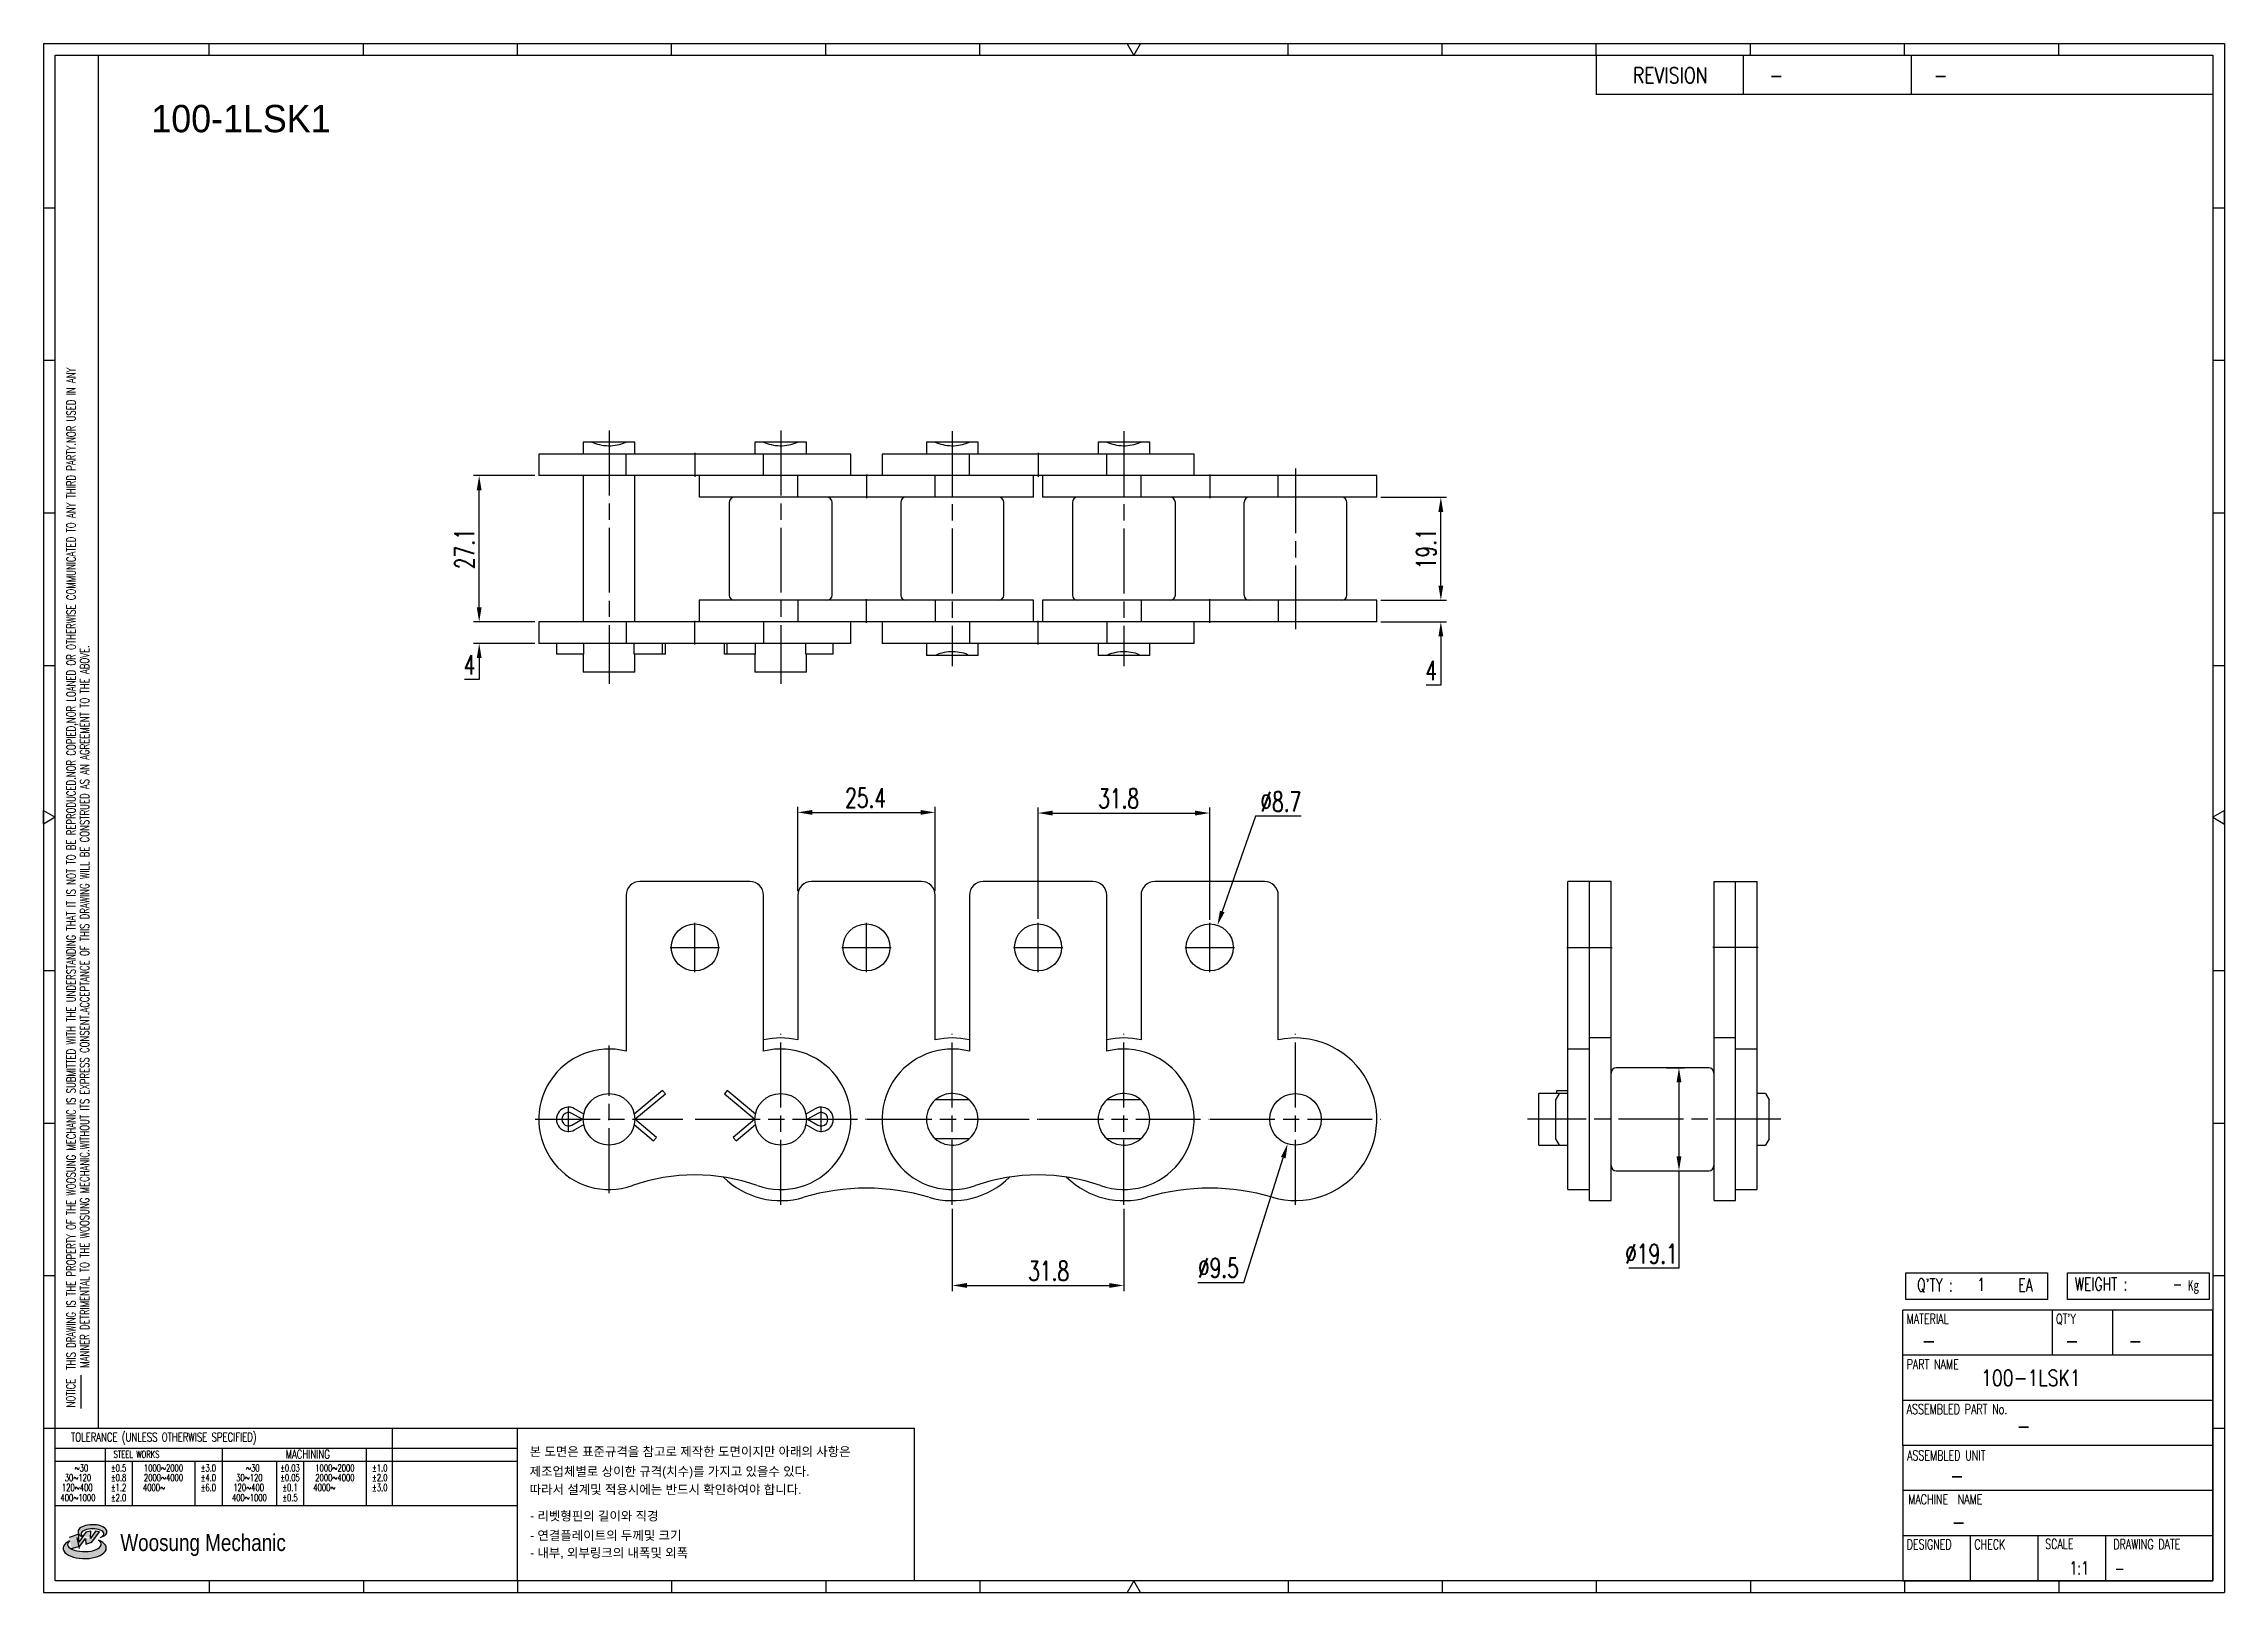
# Model space of a CAD drawing. Header units: millimetres. Extents: x 1614 to 2017, y 59 to 345.
import ezdxf
from ezdxf.enums import TextEntityAlignment as Align

# ---------------------------------------------------------------- set-up
doc = ezdxf.new("R2010")
doc.units = ezdxf.units.MM
doc.linetypes.add('AM_ISO08W050', pattern=[18, 12, -1.5, 3, -1.5])
doc.layers.get('Defpoints').update_dxf_attribs({"color": 80})
doc.layers.add('CL1', color=140, linetype='AM_ISO08W050', lineweight=25)
for name, color, linetype in [('S-DIM', 7, 'Continuous'), ('TITLE', 7, 'Continuous'), ('도면레이아웃', 7, 'Continuous')]:
    doc.layers.add(name, color=color, linetype=linetype)
doc.styles.add('HAN', font='ROMANS.shx', dxfattribs={"width": 0.7, "bigfont": 'whgtxt.shx'})
doc.styles.add('HKD_ST2', font='romans.shx', dxfattribs={"width": 0.7, "height": 4, "bigfont": '@extfont2.shx'})
doc.styles.add('HSG', font='SIMPLEX.shx', dxfattribs={"width": 0.7, "bigfont": 'HSG.shx'})
doc.styles.add('MtXpl_', font='Gulim.ttf')
doc.styles.add('SLDTEXTSTYLE4', font='arial.ttf', dxfattribs={"width": 0.8})
doc.dimstyles.new('AP1.5', dxfattribs={"dimscale": 1.5, "dimtxt": 2.4, "dimasz": 1.8, "dimexe": 0.7, "dimexo": 0.5, "dimgap": 0.6, "dimtad": 1, "dimtoh": 1, "dimdec": 1, "dimrnd": 0.01, "dimzin": 9, "dimdsep": 46, "dimtxsty": 'HSG', "dimcen": 0, "dimclrd": 251, "dimclre": 251, "dimclrt": 60, "dimazin": 2, "dimtp": 1, "dimtm": 1, "dimtfac": 0.5, "dimtdec": 1, "dimtofl": 0, "dimtmove": 0, "dimatfit": 3, "dimfxl": 0, "dimtvp": 1, "dimtolj": 2, "dimlwd": -1, "dimlwe": -1, "dimarcsym": 0})

# ---------------------------------------------------------------- blocks, each defined once
blk = doc.blocks.new('MAST')
at = {"layer": '도면레이아웃'}
h = blk.add_hatch(color=10, dxfattribs=at)
h.paths.add_polyline_path([(1.544, 35.177), (1.554, 34.966), (1.779, 35.034), (2.054, 35.422), (1.908, 35.446), (1.728, 35.167), (1.741, 35.439), (1.547, 35.405), (1.292, 35.041), (1.295, 35.33), (0.943, 35.208), (1.03, 34.8), (1.336, 34.885)])
edge = h.paths.add_edge_path()
edge.add_ellipse((1.795, 35.421), major_axis=(-0.53, 0), ratio=0.487785, start_angle=122.36065, end_angle=403.39574)
edge.add_line((1.411, 35.244), (1.419, 35.261))
edge.add_ellipse((1.798, 35.344), major_axis=(-0.423, 0), ratio=0.444396, start_angle=131.58977, end_angle=386.19408, ccw=False)
edge = h.paths.add_edge_path()
edge.add_ellipse((1.512, 34.815), major_axis=(-0.793, 0), ratio=0.480113, start_angle=314.67633, end_angle=590.85213)
edge.add_ellipse((1.501, 34.958), major_axis=(-0.62, 0), ratio=0.43311, start_angle=331.7024, end_angle=574.42495, ccw=False)
at = {"color": 140}
for p, q in [((0, 90.118), (80.15, 90.118)), ((0, 90.118), (0, 33.191)), ((80.15, 90.118), (80.15, 33.191)), ((57.068, 89.693), (57.068, 88.246)), ((62.47, 89.693), (62.47, 88.246)), ((68.635, 89.693), (68.635, 88.246)), ((79.725, 88.246), (57.068, 88.246)), ((68.449, 43.961), (68.449, 44.936)), ((68.449, 44.936), (73.654, 44.936)), ((73.654, 44.936), (73.654, 43.961)), ((74.39, 43.961), (74.39, 44.936)), ((74.39, 44.936), (79.595, 44.936)), ((79.595, 44.936), (79.595, 43.961)), ((68.336, 38.59), (68.336, 43.563)), ((79.725, 43.563), (68.336, 43.563)), ((73.654, 43.961), (68.449, 43.961)), ((73.827, 43.563), (73.827, 41.905)), ((79.595, 43.961), (74.39, 43.961)), ((76.037, 43.563), (76.037, 41.905)), ((79.725, 38.59), (79.725, 43.563)), ((79.725, 41.905), (68.336, 41.905)), ((79.725, 40.248), (68.336, 40.248)), ((68.336, 38.59), (68.336, 33.616)), ((79.725, 38.59), (68.336, 38.59)), ((79.725, 33.616), (79.725, 38.59)), ((79.725, 36.932), (68.336, 36.932)), ((79.725, 35.274), (68.336, 35.274)), ((70.822, 33.616), (70.822, 35.274)), ((73.309, 33.616), (73.309, 35.274)), ((75.796, 33.616), (75.796, 35.274)), ((0, 33.191), (80.15, 33.191)), ((68.336, 33.616), (79.725, 33.616))]:
    blk.add_line(p, q, dxfattribs=at)
for p, q in [((6.089, 89.693), (6.089, 90.118)), ((11.753, 89.693), (11.753, 90.118)), ((17.418, 89.693), (17.418, 90.118)), ((23.082, 89.693), (23.082, 90.118)), ((28.746, 89.693), (28.746, 90.118)), ((34.411, 89.693), (34.411, 90.118)), ((45.739, 89.693), (45.739, 90.118)), ((51.404, 89.693), (51.404, 90.118)), ((57.068, 89.693), (57.068, 90.118)), ((62.732, 89.693), (62.732, 90.118)), ((68.397, 89.693), (68.397, 90.118)), ((74.061, 89.693), (74.061, 90.118)), ((0, 84.085), (0.425, 84.085)), ((79.725, 84.085), (80.15, 84.085)), ((0, 78.478), (0.425, 78.478)), ((79.725, 78.478), (80.15, 78.478)), ((0, 72.87), (0.425, 72.87)), ((79.725, 72.87), (80.15, 72.87)), ((0, 67.262), (0.425, 67.262)), ((79.725, 67.262), (80.15, 67.262)), ((0, 56.047), (0.425, 56.047)), ((79.725, 56.047), (80.15, 56.047)), ((0, 50.439), (0.425, 50.439)), ((79.725, 50.439), (80.15, 50.439)), ((0, 44.832), (0.425, 44.832)), ((79.725, 44.832), (80.15, 44.832)), ((1.377, 39.947), (1.377, 41.174)), ((0, 39.224), (0.425, 39.224)), ((79.725, 39.224), (80.15, 39.224)), ((6.089, 33.616), (6.089, 33.191)), ((11.753, 33.616), (11.753, 33.191)), ((17.418, 33.616), (17.418, 33.191)), ((23.082, 33.616), (23.082, 33.191)), ((28.746, 33.616), (28.746, 33.191)), ((34.411, 33.616), (34.411, 33.191)), ((45.739, 33.616), (45.739, 33.191)), ((51.404, 33.616), (51.404, 33.191)), ((57.068, 33.616), (57.068, 33.191)), ((62.732, 33.616), (62.732, 33.191)), ((68.397, 33.616), (68.397, 33.191)), ((74.061, 33.616), (74.061, 33.191))]:
    blk.add_line(p, q)
at = {"color": 2}
for p, q in [((2.017, 39.224), (2.017, 89.693)), ((0.425, 39.224), (17.418, 39.224)), ((0.425, 38.487), (17.418, 38.487)), ((2.257, 38.487), (2.257, 36.382)), ((6.557, 38.5), (6.557, 36.382)), ((11.857, 38.487), (11.857, 36.382)), ((12.816, 39.224), (12.816, 36.382)), ((17.418, 33.616), (17.418, 39.224)), ((0.425, 38.012), (17.418, 38.012)), ((3.257, 38.012), (3.257, 36.382)), ((5.557, 38.012), (5.557, 36.382)), ((8.557, 38.012), (8.557, 36.382)), ((9.557, 38.026), (9.557, 36.382)), ((0.425, 36.382), (17.418, 36.382))]:
    blk.add_line(p, q, dxfattribs=at)
for points in [[(40.075, 89.693), (39.83, 90.118), (40.32, 90.118)], [(0.425, 61.679), (0, 61.433), (0, 61.924)], [(79.725, 61.679), (80.15, 61.433), (80.15, 61.924)], [(40.075, 33.616), (39.83, 33.191), (40.32, 33.191)]]:
    blk.add_lwpolyline(points, close=True)
at = {"color": 140}
blk.add_lwpolyline([(0.425, 89.693), (79.725, 89.693), (79.725, 33.616), (0.425, 33.616)], close=True, dxfattribs=at)
at = {"layer": '도면레이아웃'}
for p, q in [((1.295, 35.33), (0.943, 35.208)), ((1.547, 35.405), (1.292, 35.041)), ((1.292, 35.041), (1.295, 35.33)), ((1.741, 35.439), (1.547, 35.405)), ((1.908, 35.446), (1.728, 35.167)), ((1.728, 35.167), (1.741, 35.439)), ((1.779, 35.034), (2.054, 35.422)), ((2.054, 35.422), (1.908, 35.446)), ((1.03, 34.8), (1.336, 34.885)), ((1.224, 35.208), (1.311, 34.8)), ((1.224, 35.208), (1.224, 35.208)), ((1.336, 34.885), (1.544, 35.177)), ((1.419, 35.261), (1.411, 35.244)), ((1.544, 35.177), (1.554, 34.966)), ((1.554, 34.966), (1.779, 35.034))]:
    blk.add_line(p, q, dxfattribs=at)
for centre, major_axis, ratio, start_param, end_param in [((1.795, 35.421), (-0.53, 0), 0.487785, 2.135596, 7.040584), ((1.798, 35.344), (-0.423, 0), 0.444396, 2.296675, 6.740358), ((1.512, 34.815), (-0.793, 0), 0.480113, 5.492138, 10.312315), ((1.501, 34.958), (-0.62, 0), 0.43311, 5.789299, 10.025607)]:
    blk.add_ellipse(centre, major_axis=major_axis, ratio=ratio, start_param=start_param, end_param=end_param, dxfattribs=at)
for s, height, style, width, p in [('REVISION', 0.5806, 'HAN', 0.8, (58.415, 88.664)), ('-', 0.581, 'HAN', 0.8, (63.426, 88.664)), ('-', 0.581, 'HAN', 0.8, (69.468, 88.664)), ("Q'TY : ", 0.4746, 'HKD_ST2', 0.7, (68.857, 44.253)), ('1', 0.475, 'HKD_ST2', 0.7, (71.071, 44.275)), ('EA', 0.4746, 'HKD_ST2', 0.7, (72.578, 44.253)), ('WEIGHT : ', 0.4746, 'HKD_ST2', 0.7, (74.65, 44.286)), ('-', 0.581, 'HAN', 0.8, (69.029, 42.157)), ('-', 0.581, 'HAN', 0.8, (74.289, 42.157)), ('-', 0.581, 'HAN', 0.8, (76.623, 42.157)), ('-', 0.581, 'HAN', 0.8, (72.515, 39.013)), ('-', 0.581, 'HAN', 0.8, (70.067, 37.189)), ('-', 0.581, 'HAN', 0.8, (70.126, 35.48)), ('1:1', 0.4746, 'HKD_ST2', 0.7, (74.458, 33.848)), ('-', 0.475, 'HKD_ST2', 0.7, (76.112, 33.837))]:
    blk.add_text(s, height=height, dxfattribs=dict(style=style, width=width)).set_placement(p)
at = {"color": 6, "style": 'HKD_ST2', "width": 0.7}
for s, p in [(' THIS DRAWING IS THE PROPERTY OF THE WOOSUNG MECHANIC IS SUBMITTED WITH THE UNDERSTANDING THAT IT IS NOT TO BE REPRODUCED.NOR COPIED,NOR LOANED OR OTHERWISE COMMUNICATED TO ANY THIRD PARTY.NOR USED IN ANY', (1.173, 41.217)), ('MANNER DETRIMENTAL TO THE WOOSUNG MECHANIC.WITHOUT ITS EXPRESS CONSENT.ACCEPTANCE OF THIS DRAWING WILL BE CONSTRUED AS AN AGREEMENT TO THE ABOVE.', (1.672, 41.447))]:
    blk.add_text(s, height=0.326266, rotation=90, dxfattribs=at).set_placement(p)
at = {"style": 'HKD_ST2', "width": 0.7}
blk.add_text('-', height=0.475, dxfattribs=at).set_placement((78.613, 44.286), align=Align.RIGHT)
at = {"color": 254, "style": 'HKD_ST2', "width": 0.7}
for s, height, p in [('MATERIAL', 0.3651, (68.474, 43.425)), ("QT'Y", 0.3651, (73.965, 43.425)), ('PART NAME', 0.3651, (68.474, 41.756)), ('ASSEMBLED PART No.', 0.36511, (68.474, 40.109)), ('ASSEMBLED UNIT', 0.36511, (68.49, 38.408)), ('MACHINE  NAME', 0.36511, (68.532, 36.794)), ('DESIGNED', 0.3651, (68.474, 35.136)), ('CHECK', 0.3651, (70.961, 35.136)), ('SCALE', 0.3651, (73.566, 35.153)), ('DRAWING DATE', 0.36511, (76.071, 35.141))]:
    blk.add_text(s, height=height, dxfattribs=at).set_placement(p, align=Align.TOP_LEFT)
at = {"style": 'HKD_ST2', "width": 0.7}
blk.add_text('NOTICE', height=0.3263, rotation=90, dxfattribs=at).set_placement((1.163, 39.988))
blk.add_text('TOLERANCE (UNLESS OTHERWISE SPECIFIED)', height=0.32627, dxfattribs=at).set_placement((4.417, 38.896), align=Align.MIDDLE_CENTER)
at = {"color": 4, "style": 'HKD_ST2', "width": 0.7}
for s, height, p in [('%%12630', 0.261, (1.389, 37.762)), ('1000%%1262000', 0.26101, (4.407, 37.762)), ('%%12630', 0.261, (7.689, 37.762)), ('1000%%1262000', 0.26101, (10.707, 37.762)), ('120%%126400', 0.26101, (1.237, 37.045)), ('30%%126120', 0.261, (1.263, 37.411)), ('4000%%126', 0.261, (4.061, 37.045)), ('2000%%1264000', 0.26101, (4.407, 37.411)), ('120%%126400', 0.26101, (7.537, 37.045)), ('30%%126120', 0.261, (7.563, 37.411)), ('4000%%126', 0.261, (10.321, 37.045)), ('2000%%1264000', 0.26101, (10.707, 37.411)), ('400%%1261000', 0.26101, (1.263, 36.67)), ('400%%1261000', 0.26101, (7.563, 36.67))]:
    blk.add_text(s, height=height, dxfattribs=at).set_placement(p, align=Align.MIDDLE_CENTER)
for s, height, p in [('%%P0.5', 0.261, (2.757, 37.762)), ('STEEL WORKS', 0.26101, (3.416, 38.268)), ('%%P3.0', 0.261, (6.057, 37.762)), ('%%P0.03', 0.261, (9.057, 37.762)), ('MACHINING', 0.3263, (9.707, 38.27)), ('%%P1.0', 0.261, (12.357, 37.762)), ('%%P0.8', 0.261, (2.757, 37.411)), ('%%P1.2', 0.261, (2.757, 37.045)), ('%%P4.0', 0.261, (6.057, 37.411)), ('%%P6.0', 0.261, (6.057, 37.045)), ('%%P0.05', 0.261, (9.057, 37.411)), ('%%P0.1', 0.261, (9.057, 37.045)), ('%%P2.0', 0.261, (12.357, 37.411)), ('%%P3.0', 0.261, (12.357, 37.045)), ('%%P2.0', 0.261, (2.757, 36.67)), ('%%P0.5', 0.261, (9.057, 36.67))]:
    blk.add_text(s, height=height, dxfattribs=at).set_placement(p, align=Align.MIDDLE)
at = {"color": 1, "style": 'SLDTEXTSTYLE4', "width": 0.8}
blk.add_text('Woosung Mechanic', height=0.61957, dxfattribs=at).set_placement((2.822, 34.711))
at = {"layer": 'TITLE', "width": 0.8}
blk.add_text('Kg', height=0.3789, dxfattribs=at).set_placement((78.807, 44.286))
blk = doc.blocks.new('*D2')
at = {"layer": 'Defpoints', "color": 0, "transparency": 16777216}
for p in [(1860.46, 242.34), (1872.3, 242.34), (1860.46, 238.34)]:
    blk.add_point(p, dxfattribs=at)
at = {"layer": 'S-DIM', "color": 251, "linetype": 'ByBlock', "transparency": 16777216}
for p, q in [((1872.3, 245.04), (1872.3, 247.74)), ((1861.21, 242.34), (1873.35, 242.34)), ((1861.21, 238.34), (1873.35, 238.34)), ((1872.3, 235.64), (1872.3, 226.64)), ((1872.3, 226.64), (1869.6, 226.64))]:
    blk.add_line(p, q, dxfattribs=at)
at = {"layer": 'S-DIM', "color": 251, "transparency": 16777216}
for points in [[(1871.85, 245.04), (1872.75, 245.04), (1872.3, 242.34)], [(1871.85, 235.64), (1872.75, 235.64), (1872.3, 238.34)]]:
    blk.add_solid(points, dxfattribs=at)
at = {"layer": 'S-DIM', "color": 60, "transparency": 16777216, "insert": (1870.5, 229.34), "char_height": 3.6, "attachment_point": 5, "style": 'HSG'}
blk.add_mtext('\\A2;4', dxfattribs=at)
blk = doc.blocks.new('*D3')
at = {"layer": 'Defpoints', "color": 0, "transparency": 16777216}
for p in [(1860.46, 261.39), (1872.3, 261.39), (1860.46, 242.34)]:
    blk.add_point(p, dxfattribs=at)
at = {"layer": 'S-DIM', "color": 251, "linetype": 'ByBlock', "transparency": 16777216}
for p, q in [((1861.21, 261.39), (1873.35, 261.39)), ((1872.3, 245.04), (1872.3, 258.69)), ((1861.21, 242.34), (1873.35, 242.34))]:
    blk.add_line(p, q, dxfattribs=at)
at = {"layer": 'S-DIM', "color": 251, "transparency": 16777216}
for points in [[(1871.85, 258.69), (1872.75, 258.69), (1872.3, 261.39)], [(1871.85, 245.04), (1872.75, 245.04), (1872.3, 242.34)]]:
    blk.add_solid(points, dxfattribs=at)
at = {"layer": 'S-DIM', "color": 60, "transparency": 16777216, "insert": (1869.6, 251.86), "char_height": 3.6, "attachment_point": 5, "rotation": 90, "style": 'HSG'}
blk.add_mtext('\\A2;19.1', dxfattribs=at)
blk = doc.blocks.new('*D4')
at = {"layer": 'Defpoints', "color": 0, "transparency": 16777216}
for p in [(1694.38, 238.34), (1705.41, 238.34), (1705.41, 234.34)]:
    blk.add_point(p, dxfattribs=at)
at = {"layer": 'S-DIM', "color": 251, "linetype": 'ByBlock', "transparency": 16777216}
for p, q in [((1694.38, 241.04), (1694.38, 243.74)), ((1704.66, 238.34), (1693.33, 238.34)), ((1704.66, 234.34), (1693.33, 234.34)), ((1694.38, 231.64), (1694.38, 227.69)), ((1694.38, 227.69), (1691.68, 227.69))]:
    blk.add_line(p, q, dxfattribs=at)
at = {"layer": 'S-DIM', "color": 251, "transparency": 16777216}
for points in [[(1693.93, 241.04), (1694.83, 241.04), (1694.38, 238.34)], [(1693.93, 231.64), (1694.83, 231.64), (1694.38, 234.34)]]:
    blk.add_solid(points, dxfattribs=at)
at = {"layer": 'S-DIM', "color": 60, "transparency": 16777216, "insert": (1692.58, 230.39), "char_height": 3.6, "attachment_point": 5, "style": 'HSG'}
blk.add_mtext('\\A2;4', dxfattribs=at)
blk = doc.blocks.new('*D5')
at = {"layer": 'Defpoints', "color": 0, "transparency": 16777216}
for p in [(1694.38, 265.39), (1705.41, 265.39), (1705.41, 238.34)]:
    blk.add_point(p, dxfattribs=at)
at = {"layer": 'S-DIM', "color": 251, "linetype": 'ByBlock', "transparency": 16777216}
for p, q in [((1704.66, 265.39), (1693.33, 265.39)), ((1694.38, 241.04), (1694.38, 262.69)), ((1704.66, 238.34), (1693.33, 238.34))]:
    blk.add_line(p, q, dxfattribs=at)
at = {"layer": 'S-DIM', "color": 251, "transparency": 16777216}
for points in [[(1693.93, 262.69), (1694.83, 262.69), (1694.38, 265.39)], [(1693.93, 241.04), (1694.83, 241.04), (1694.38, 238.34)]]:
    blk.add_solid(points, dxfattribs=at)
at = {"layer": 'S-DIM', "color": 60, "transparency": 16777216, "insert": (1691.68, 251.86), "char_height": 3.6, "attachment_point": 5, "rotation": 90, "style": 'HSG'}
blk.add_mtext('\\A2;27.1', dxfattribs=at)
blk = doc.blocks.new('*D6')
at = {"layer": 'Defpoints', "color": 0, "transparency": 16777216}
for p in [(1778.73, 203.08), (1753.33, 187.75), (1778.73, 187.75)]:
    blk.add_point(p, dxfattribs=at)
at = {"layer": 'S-DIM', "color": 251, "linetype": 'ByBlock', "transparency": 16777216}
for p, q in [((1753.33, 188.5), (1753.33, 204.13)), ((1756.03, 203.08), (1776.03, 203.08)), ((1778.73, 188.5), (1778.73, 204.13))]:
    blk.add_line(p, q, dxfattribs=at)
at = {"layer": 'S-DIM', "color": 251, "transparency": 16777216}
for points in [[(1756.03, 203.53), (1756.03, 202.63), (1753.33, 203.08)], [(1776.03, 203.53), (1776.03, 202.63), (1778.73, 203.08)]]:
    blk.add_solid(points, dxfattribs=at)
at = {"layer": 'S-DIM', "color": 60, "transparency": 16777216, "insert": (1765.88, 205.78), "char_height": 3.6, "attachment_point": 5, "style": 'HSG'}
blk.add_mtext('\\A2;25.4', dxfattribs=at)
blk = doc.blocks.new('*D7')
at = {"layer": 'Defpoints', "color": 0, "transparency": 16777216}
for p in [(1829.53, 202.96), (1797.78, 182.66), (1829.53, 182.44)]:
    blk.add_point(p, dxfattribs=at)
at = {"layer": 'S-DIM', "color": 251, "linetype": 'ByBlock', "transparency": 16777216}
for p, q in [((1797.78, 183.41), (1797.78, 204.01)), ((1800.48, 202.96), (1826.83, 202.96)), ((1829.53, 183.19), (1829.53, 204.01))]:
    blk.add_line(p, q, dxfattribs=at)
at = {"layer": 'S-DIM', "color": 251, "transparency": 16777216}
for points in [[(1800.48, 203.41), (1800.48, 202.51), (1797.78, 202.96)], [(1826.83, 203.41), (1826.83, 202.51), (1829.53, 202.96)]]:
    blk.add_solid(points, dxfattribs=at)
at = {"layer": 'S-DIM', "color": 60, "transparency": 16777216, "insert": (1812.68, 205.66), "char_height": 3.6, "attachment_point": 5, "style": 'HSG'}
blk.add_mtext('\\A2;31.8', dxfattribs=at)
blk = doc.blocks.new('*D8')
at = {"layer": 'Defpoints', "color": 0, "transparency": 16777216}
for p in [(1830.97, 182.2), (1828.1, 173.99)]:
    blk.add_point(p, dxfattribs=at)
at = {"layer": 'S-DIM', "color": 251, "linetype": 'ByBlock', "transparency": 16777216}
for p, q in [((1838.01, 202.37), (1831.86, 184.75)), ((1846.47, 202.37), (1838.01, 202.37))]:
    blk.add_line(p, q, dxfattribs=at)
at = {"layer": 'S-DIM', "color": 251, "transparency": 16777216}
blk.add_solid([(1831.43, 184.9), (1832.28, 184.6), (1830.97, 182.2)], dxfattribs=at)
at = {"layer": 'S-DIM', "color": 60, "transparency": 16777216, "insert": (1842.69, 205.07), "char_height": 3.6, "attachment_point": 5, "style": 'HSG'}
blk.add_mtext('\\A2;∅8.7', dxfattribs=at)
blk = doc.blocks.new('*D9')
at = {"layer": 'Defpoints', "color": 0, "transparency": 16777216}
for p in [(1781.91, 130.49), (1813.66, 130.49), (1813.66, 115.55)]:
    blk.add_point(p, dxfattribs=at)
at = {"layer": 'S-DIM', "color": 251, "linetype": 'ByBlock', "transparency": 16777216}
for p, q in [((1781.91, 129.74), (1781.91, 114.5)), ((1813.66, 129.74), (1813.66, 114.5)), ((1784.61, 115.55), (1810.96, 115.55))]:
    blk.add_line(p, q, dxfattribs=at)
at = {"layer": 'S-DIM', "color": 251, "transparency": 16777216}
for points in [[(1784.61, 116), (1784.61, 115.1), (1781.91, 115.55)], [(1810.96, 116), (1810.96, 115.1), (1813.66, 115.55)]]:
    blk.add_solid(points, dxfattribs=at)
at = {"layer": 'S-DIM', "color": 60, "transparency": 16777216, "insert": (1799.74, 118.25), "char_height": 3.6, "attachment_point": 5, "style": 'HSG'}
blk.add_mtext('\\A2;31.8', dxfattribs=at)
blk = doc.blocks.new('*D10')
at = {"layer": 'Defpoints', "color": 0, "transparency": 16777216}
for p in [(1846.85, 150.84), (1843.96, 141.75)]:
    blk.add_point(p, dxfattribs=at)
at = {"layer": 'S-DIM', "color": 251, "linetype": 'ByBlock', "transparency": 16777216}
for p, q in [((1835.82, 116.12), (1843.15, 139.17)), ((1827.36, 116.12), (1835.82, 116.12))]:
    blk.add_line(p, q, dxfattribs=at)
at = {"layer": 'S-DIM', "color": 251, "transparency": 16777216}
blk.add_solid([(1842.72, 139.31), (1843.58, 139.04), (1843.96, 141.75)], dxfattribs=at)
at = {"layer": 'S-DIM', "color": 60, "transparency": 16777216, "insert": (1831.14, 118.82), "char_height": 3.6, "attachment_point": 5, "style": 'HSG'}
blk.add_mtext('\\A2;∅9.5', dxfattribs=at)
blk = doc.blocks.new('*D11')
at = {"layer": 'Defpoints', "color": 0, "transparency": 16777216}
for p in [(1913.31, 155.82), (1913.31, 136.77), (1916.36, 136.77)]:
    blk.add_point(p, dxfattribs=at)
at = {"layer": 'S-DIM', "color": 251, "linetype": 'ByBlock', "transparency": 16777216}
for p, q in [((1914.06, 155.82), (1917.41, 155.82)), ((1916.36, 153.12), (1916.36, 139.47)), ((1914.06, 136.77), (1917.41, 136.77)), ((1916.36, 136.77), (1916.36, 118.72)), ((1916.36, 118.72), (1907.06, 118.72))]:
    blk.add_line(p, q, dxfattribs=at)
at = {"layer": 'S-DIM', "color": 251, "transparency": 16777216}
for points in [[(1915.91, 153.12), (1916.81, 153.12), (1916.36, 155.82)], [(1915.91, 139.47), (1916.81, 139.47), (1916.36, 136.77)]]:
    blk.add_solid(points, dxfattribs=at)
at = {"layer": 'S-DIM', "color": 60, "transparency": 16777216, "insert": (1911.26, 121.42), "char_height": 3.6, "attachment_point": 5, "style": 'HSG'}
blk.add_mtext('\\A2;%%c19.1', dxfattribs=at)

msp = doc.modelspace()

# ---------------------------------------------------------------- linework, layer by layer
for p, q in [((1713.64, 271.61), (1713.64, 269.39)), ((1723.18, 271.61), (1713.64, 271.61)), ((1715.25, 271.61), (1715.58, 271.46)), ((1715.58, 271.46), (1715.92, 271.33)), ((1715.92, 271.33), (1716.29, 271.21)), ((1716.29, 271.21), (1716.67, 271.12)), ((1716.67, 271.12), (1717.06, 271.04)), ((1717.06, 271.04), (1717.46, 270.98)), ((1717.46, 270.98), (1717.88, 270.94)), ((1717.88, 270.94), (1718.29, 270.93)), ((1718.29, 270.93), (1718.71, 270.93)), ((1718.71, 270.93), (1719.12, 270.96)), ((1719.12, 270.96), (1719.53, 271)), ((1719.53, 271), (1719.93, 271.07)), ((1719.93, 271.07), (1720.32, 271.16)), ((1720.32, 271.16), (1720.69, 271.26)), ((1720.69, 271.26), (1721.05, 271.39)), ((1721.05, 271.39), (1721.38, 271.53)), ((1721.38, 271.53), (1721.56, 271.61)), ((1723.18, 269.39), (1723.18, 271.61)), ((1745.39, 271.61), (1745.39, 269.39)), ((1754.93, 271.61), (1745.39, 271.61)), ((1747, 271.61), (1747.33, 271.46)), ((1747.33, 271.46), (1747.67, 271.33)), ((1747.67, 271.33), (1748.04, 271.21)), ((1748.04, 271.21), (1748.42, 271.12)), ((1748.42, 271.12), (1748.81, 271.04)), ((1748.81, 271.04), (1749.21, 270.98)), ((1749.21, 270.98), (1749.63, 270.94)), ((1749.63, 270.94), (1750.04, 270.93)), ((1750.04, 270.93), (1750.46, 270.93)), ((1750.46, 270.93), (1750.87, 270.96)), ((1750.87, 270.96), (1751.28, 271)), ((1751.28, 271), (1751.68, 271.07)), ((1751.68, 271.07), (1752.07, 271.16)), ((1752.07, 271.16), (1752.44, 271.26)), ((1752.44, 271.26), (1752.8, 271.39)), ((1752.8, 271.39), (1753.13, 271.53)), ((1753.13, 271.53), (1753.31, 271.61)), ((1754.93, 269.39), (1754.93, 271.61)), ((1786.68, 271.61), (1777.14, 271.61)), ((1777.14, 271.61), (1777.14, 269.39)), ((1778.75, 271.61), (1779.08, 271.46)), ((1779.08, 271.46), (1779.42, 271.33)), ((1779.42, 271.33), (1779.79, 271.21)), ((1779.79, 271.21), (1780.17, 271.12)), ((1780.17, 271.12), (1780.56, 271.04)), ((1780.56, 271.04), (1780.96, 270.98)), ((1780.96, 270.98), (1781.38, 270.94)), ((1781.38, 270.94), (1781.79, 270.93)), ((1781.79, 270.93), (1782.21, 270.93)), ((1782.21, 270.93), (1782.62, 270.96)), ((1782.62, 270.96), (1783.03, 271)), ((1783.03, 271), (1783.43, 271.07)), ((1783.43, 271.07), (1783.82, 271.16)), ((1783.82, 271.16), (1784.19, 271.26)), ((1784.19, 271.26), (1784.55, 271.39)), ((1784.55, 271.39), (1784.88, 271.53)), ((1784.88, 271.53), (1785.06, 271.61)), ((1786.68, 269.39), (1786.68, 271.61)), ((1808.89, 271.61), (1808.89, 269.39)), ((1818.43, 271.61), (1808.89, 271.61)), ((1810.5, 271.61), (1810.83, 271.46)), ((1810.83, 271.46), (1811.17, 271.33)), ((1811.17, 271.33), (1811.54, 271.21)), ((1811.54, 271.21), (1811.92, 271.12)), ((1811.92, 271.12), (1812.31, 271.04)), ((1812.31, 271.04), (1812.71, 270.98)), ((1812.71, 270.98), (1813.13, 270.94)), ((1813.13, 270.94), (1813.54, 270.93)), ((1813.54, 270.93), (1813.96, 270.93)), ((1813.96, 270.93), (1814.37, 270.96)), ((1814.37, 270.96), (1814.78, 271)), ((1814.78, 271), (1815.18, 271.07)), ((1815.18, 271.07), (1815.57, 271.16)), ((1815.57, 271.16), (1815.94, 271.26)), ((1815.94, 271.26), (1816.3, 271.39)), ((1816.3, 271.39), (1816.63, 271.53)), ((1816.63, 271.53), (1816.81, 271.61)), ((1818.43, 269.39), (1818.43, 271.61)), ((1763.16, 269.39), (1705.41, 269.39)), ((1705.41, 269.39), (1705.41, 265.39)), ((1721.58, 265.39), (1721.58, 269.39)), ((1746.98, 265.39), (1746.98, 269.39)), ((1763.16, 265.39), (1763.16, 269.39)), ((1826.66, 269.39), (1768.91, 269.39)), ((1768.91, 269.39), (1768.91, 265.39)), ((1785.08, 265.39), (1785.08, 269.39)), ((1810.48, 265.39), (1810.48, 269.39)), ((1826.66, 265.39), (1826.66, 269.39)), ((1746.98, 265.39), (1705.41, 265.39)), ((1713.64, 265.39), (1713.64, 238.34)), ((1723.18, 238.34), (1723.18, 265.39)), ((1735.11, 265.39), (1735.11, 261.39)), ((1785.08, 265.39), (1746.98, 265.39)), ((1753.33, 261.39), (1753.33, 265.39)), ((1778.73, 261.39), (1778.73, 265.39)), ((1810.48, 265.39), (1785.08, 265.39)), ((1796.96, 261.39), (1796.96, 265.39)), ((1798.61, 265.39), (1798.61, 261.39)), ((1860.46, 265.39), (1810.48, 265.39)), ((1816.83, 261.39), (1816.83, 265.39)), ((1842.23, 261.39), (1842.23, 265.39)), ((1860.46, 261.39), (1860.46, 265.39)), ((1796.96, 261.39), (1735.11, 261.39)), ((1740.63, 260.44), (1740.63, 243.29)), ((1759.68, 243.29), (1759.68, 260.44)), ((1772.38, 260.44), (1772.38, 243.29)), ((1791.43, 243.29), (1791.43, 260.44)), ((1860.46, 261.39), (1798.61, 261.39)), ((1804.13, 260.44), (1804.13, 243.29)), ((1823.18, 243.29), (1823.18, 260.44)), ((1835.88, 260.44), (1835.88, 243.29)), ((1854.93, 243.29), (1854.93, 260.44)), ((1735.11, 242.34), (1735.11, 238.34)), ((1796.96, 242.34), (1735.11, 242.34)), ((1753.33, 242.34), (1753.33, 238.34)), ((1778.73, 242.34), (1778.73, 238.34)), ((1796.96, 238.34), (1796.96, 242.34)), ((1860.46, 242.34), (1798.61, 242.34)), ((1798.61, 242.34), (1798.61, 238.34)), ((1816.83, 242.34), (1816.83, 238.34)), ((1842.23, 242.34), (1842.23, 238.34)), ((1860.46, 238.34), (1860.46, 242.34)), ((1705.41, 238.34), (1705.41, 234.34)), ((1746.98, 238.34), (1705.41, 238.34)), ((1721.58, 238.34), (1721.58, 234.34)), ((1785.08, 238.34), (1746.98, 238.34)), ((1746.98, 238.34), (1746.98, 234.34)), ((1763.16, 234.34), (1763.16, 238.34)), ((1768.91, 238.34), (1768.91, 234.34)), ((1810.48, 238.34), (1785.08, 238.34)), ((1785.08, 238.34), (1785.08, 234.34)), ((1860.46, 238.34), (1810.48, 238.34)), ((1810.48, 238.34), (1810.48, 234.34)), ((1826.66, 234.34), (1826.66, 238.34)), ((1763.16, 234.34), (1705.41, 234.34)), ((1708.67, 234.34), (1708.67, 232.34)), ((1713.74, 232.34), (1713.74, 234.34)), ((1723.08, 232.34), (1723.08, 234.34)), ((1728.31, 232.34), (1728.31, 234.34)), ((1728.83, 232.34), (1728.83, 234.34)), ((1739.74, 232.34), (1739.74, 234.34)), ((1740.26, 232.34), (1740.26, 234.34)), ((1745.49, 232.34), (1745.49, 234.34)), ((1754.83, 232.34), (1754.83, 234.34)), ((1759.9, 232.34), (1759.9, 234.34)), ((1826.66, 234.34), (1768.91, 234.34)), ((1777.14, 234.34), (1777.14, 232.11)), ((1786.68, 232.11), (1786.68, 234.34)), ((1808.89, 234.34), (1808.89, 232.11)), ((1818.43, 232.11), (1818.43, 234.34)), ((1713.74, 232.34), (1708.67, 232.34)), ((1713.64, 232.34), (1713.64, 229.01)), ((1728.83, 232.34), (1723.08, 232.34)), ((1723.18, 229.01), (1723.18, 232.34)), ((1745.49, 232.34), (1739.74, 232.34)), ((1745.39, 232.34), (1745.39, 229.01)), ((1759.9, 232.34), (1754.83, 232.34)), ((1754.93, 229.01), (1754.93, 232.34)), ((1786.68, 232.11), (1777.14, 232.11)), ((1778.93, 232.2), (1778.75, 232.11)), ((1779.27, 232.34), (1778.93, 232.2)), ((1779.63, 232.47), (1779.27, 232.34)), ((1780, 232.57), (1779.63, 232.47)), ((1780.39, 232.66), (1780, 232.57)), ((1780.79, 232.73), (1780.39, 232.66)), ((1781.2, 232.77), (1780.79, 232.73)), ((1781.61, 232.8), (1781.2, 232.77)), ((1782.03, 232.8), (1781.61, 232.8)), ((1782.44, 232.79), (1782.03, 232.8)), ((1782.85, 232.75), (1782.44, 232.79)), ((1783.26, 232.69), (1782.85, 232.75)), ((1783.65, 232.61), (1783.26, 232.69)), ((1784.03, 232.52), (1783.65, 232.61)), ((1784.39, 232.4), (1784.03, 232.52)), ((1784.74, 232.26), (1784.39, 232.4)), ((1785.06, 232.11), (1784.74, 232.26)), ((1818.43, 232.11), (1808.89, 232.11)), ((1810.68, 232.2), (1810.5, 232.11)), ((1811.02, 232.34), (1810.68, 232.2)), ((1811.38, 232.47), (1811.02, 232.34)), ((1811.75, 232.57), (1811.38, 232.47)), ((1812.14, 232.66), (1811.75, 232.57)), ((1812.54, 232.73), (1812.14, 232.66)), ((1812.95, 232.77), (1812.54, 232.73)), ((1813.36, 232.8), (1812.95, 232.77)), ((1813.78, 232.8), (1813.36, 232.8)), ((1814.19, 232.79), (1813.78, 232.8)), ((1814.6, 232.75), (1814.19, 232.79)), ((1815.01, 232.69), (1814.6, 232.75)), ((1815.4, 232.61), (1815.01, 232.69)), ((1815.78, 232.52), (1815.4, 232.61)), ((1816.14, 232.4), (1815.78, 232.52)), ((1816.49, 232.26), (1816.14, 232.4)), ((1816.81, 232.11), (1816.49, 232.26)), ((1723.18, 229.01), (1713.64, 229.01)), ((1754.93, 229.01), (1745.39, 229.01)), ((1744.44, 190.29), (1724.12, 190.29)), ((1776.19, 190.29), (1755.87, 190.29)), ((1807.94, 190.29), (1787.62, 190.29)), ((1839.69, 190.29), (1819.37, 190.29)), ((1899.79, 190.29), (1895.79, 190.29)), ((1895.79, 133.29), (1895.79, 190.29)), ((1903.79, 190.29), (1899.79, 190.29)), ((1899.79, 131.24), (1899.79, 190.29)), ((1903.79, 131.24), (1903.79, 190.29)), ((1922.84, 190.29), (1926.84, 190.29)), ((1922.84, 131.24), (1922.84, 190.29)), ((1926.84, 131.24), (1926.84, 190.29)), ((1926.84, 190.29), (1930.84, 190.29)), ((1930.84, 133.29), (1930.84, 190.29)), ((1721.58, 187.75), (1721.58, 158.9)), ((1746.98, 158.9), (1746.98, 187.75)), ((1753.33, 187.75), (1753.33, 161)), ((1778.73, 161), (1778.73, 187.75)), ((1785.08, 187.75), (1785.08, 158.9)), ((1810.48, 158.9), (1810.48, 187.75)), ((1816.83, 187.75), (1816.83, 161)), ((1842.23, 161), (1842.23, 187.75)), ((1899.79, 159.29), (1895.79, 159.29)), ((1903.79, 161.34), (1899.79, 161.34)), ((1926.84, 161.34), (1922.84, 161.34)), ((1930.84, 159.29), (1926.84, 159.29)), ((1921.88, 155.82), (1904.74, 155.82)), ((1728.31, 151.65), (1723.08, 147.26)), ((1723.18, 146.29), (1728.83, 151.03)), ((1728.83, 151.03), (1728.31, 151.65)), ((1740.26, 151.65), (1739.74, 151.03)), ((1739.74, 151.03), (1745.39, 146.29)), ((1745.49, 147.26), (1740.26, 151.65)), ((1778.93, 150.02), (1778.75, 149.87)), ((1785.06, 149.87), (1778.75, 149.87)), ((1779.27, 150.27), (1778.93, 150.02)), ((1779.63, 150.48), (1779.27, 150.27)), ((1780, 150.66), (1779.63, 150.48)), ((1780.39, 150.81), (1780, 150.66)), ((1780.79, 150.93), (1780.39, 150.81)), ((1781.2, 151.01), (1780.79, 150.93)), ((1781.61, 151.05), (1781.2, 151.01)), ((1782.03, 151.06), (1781.61, 151.05)), ((1782.44, 151.03), (1782.03, 151.06)), ((1782.85, 150.97), (1782.44, 151.03)), ((1783.26, 150.87), (1782.85, 150.97)), ((1783.65, 150.73), (1783.26, 150.87)), ((1784.03, 150.56), (1783.65, 150.73)), ((1784.39, 150.36), (1784.03, 150.56)), ((1784.74, 150.13), (1784.39, 150.36)), ((1785.06, 149.87), (1784.74, 150.13)), ((1810.68, 150.02), (1810.5, 149.87)), ((1816.81, 149.87), (1810.5, 149.87)), ((1811.02, 150.27), (1810.68, 150.02)), ((1811.38, 150.48), (1811.02, 150.27)), ((1811.75, 150.66), (1811.38, 150.48)), ((1812.14, 150.81), (1811.75, 150.66)), ((1812.54, 150.93), (1812.14, 150.81)), ((1812.95, 151.01), (1812.54, 150.93)), ((1813.36, 151.05), (1812.95, 151.01)), ((1813.78, 151.06), (1813.36, 151.05)), ((1814.19, 151.03), (1813.78, 151.06)), ((1814.6, 150.97), (1814.19, 151.03)), ((1815.01, 150.87), (1814.6, 150.97)), ((1815.4, 150.73), (1815.01, 150.87)), ((1815.78, 150.56), (1815.4, 150.73)), ((1816.14, 150.36), (1815.78, 150.56)), ((1816.49, 150.13), (1816.14, 150.36)), ((1816.81, 149.87), (1816.49, 150.13)), ((1890.46, 141.52), (1890.46, 151.06)), ((1894.25, 151.06), (1890.46, 151.06)), ((1893.56, 149.87), (1894.25, 151.06)), ((1893.56, 142.71), (1893.56, 149.87)), ((1893.79, 151.65), (1895.79, 151.65)), ((1893.79, 151.06), (1893.79, 151.65)), ((1895.79, 151.06), (1894.25, 151.06)), ((1932.37, 151.06), (1930.84, 151.06)), ((1932.37, 151.06), (1933.06, 149.87)), ((1933.06, 142.71), (1933.06, 149.87)), ((1713.42, 146.29), (1711.54, 147.37)), ((1711.54, 145.21), (1713.42, 146.29)), ((1713.74, 147.26), (1712.04, 148.24)), ((1712.04, 144.34), (1713.74, 145.32)), ((1723.08, 145.32), (1726.65, 142.33)), ((1727.17, 142.95), (1723.18, 146.29)), ((1745.39, 146.29), (1741.4, 142.95)), ((1741.92, 142.33), (1745.49, 145.32)), ((1756.52, 148.24), (1754.83, 147.26)), ((1754.83, 145.32), (1756.52, 144.34)), ((1757.02, 147.37), (1755.15, 146.29)), ((1755.15, 146.29), (1757.02, 145.21)), ((1726.65, 142.33), (1727.17, 142.95)), ((1741.4, 142.95), (1741.92, 142.33)), ((1778.75, 142.71), (1779.08, 142.45)), ((1785.06, 142.71), (1778.75, 142.71)), ((1779.08, 142.45), (1779.42, 142.22)), ((1779.42, 142.22), (1779.79, 142.02)), ((1779.79, 142.02), (1780.17, 141.85)), ((1780.17, 141.85), (1780.56, 141.72)), ((1780.56, 141.72), (1780.96, 141.62)), ((1780.96, 141.62), (1781.38, 141.55)), ((1781.38, 141.55), (1781.79, 141.52)), ((1781.79, 141.52), (1782.21, 141.53)), ((1782.21, 141.53), (1782.62, 141.58)), ((1782.62, 141.58), (1783.03, 141.66)), ((1783.03, 141.66), (1783.43, 141.77)), ((1783.43, 141.77), (1783.82, 141.92)), ((1783.82, 141.92), (1784.19, 142.1)), ((1784.19, 142.1), (1784.55, 142.32)), ((1784.55, 142.32), (1784.88, 142.56)), ((1784.88, 142.56), (1785.06, 142.71)), ((1810.5, 142.71), (1810.83, 142.45)), ((1816.81, 142.71), (1810.5, 142.71)), ((1810.83, 142.45), (1811.17, 142.22)), ((1811.17, 142.22), (1811.54, 142.02)), ((1811.54, 142.02), (1811.92, 141.85)), ((1811.92, 141.85), (1812.31, 141.72)), ((1812.31, 141.72), (1812.71, 141.62)), ((1812.71, 141.62), (1813.13, 141.55)), ((1813.13, 141.55), (1813.54, 141.52)), ((1813.54, 141.52), (1813.96, 141.53)), ((1813.96, 141.53), (1814.37, 141.58)), ((1814.37, 141.58), (1814.78, 141.66)), ((1814.78, 141.66), (1815.18, 141.77)), ((1815.18, 141.77), (1815.57, 141.92)), ((1815.57, 141.92), (1815.94, 142.1)), ((1815.94, 142.1), (1816.3, 142.32)), ((1816.3, 142.32), (1816.63, 142.56)), ((1816.63, 142.56), (1816.81, 142.71)), ((1890.46, 141.52), (1894.25, 141.52)), ((1894.25, 141.52), (1893.56, 142.71)), ((1894.25, 141.52), (1895.79, 141.52)), ((1930.84, 141.52), (1932.37, 141.52)), ((1933.06, 142.71), (1932.37, 141.52)), ((1895.79, 133.29), (1899.79, 133.29)), ((1904.74, 136.77), (1921.88, 136.77)), ((1926.84, 133.29), (1930.84, 133.29)), ((1899.79, 131.24), (1903.79, 131.24)), ((1922.84, 131.24), (1926.84, 131.24))]:
    msp.add_line(p, q)
at = {"color": 140}
msp.add_lwpolyline([(1701.47, 89.13), (1774.87, 89.13), (1774.87, 60.9), (1701.47, 60.9)], close=True, dxfattribs=at)
for centre, radius in [((1734.28, 178.09), 4.35), ((1766.03, 178.09), 4.35), ((1797.78, 178.09), 4.35), ((1829.53, 178.09), 4.35), ((1718.41, 146.29), 4.77), ((1750.16, 146.29), 4.77), ((1845.41, 146.29), 4.77)]:
    msp.add_circle(centre, radius)
for centre, radius, start, end in [((1741.59, 260.44), 0.952, 90, 180), ((1758.73, 260.44), 0.952, 360, 90), ((1773.34, 260.44), 0.953, 90, 180), ((1790.48, 260.44), 0.953, 0, 90), ((1805.09, 260.44), 0.952, 90, 180), ((1822.23, 260.44), 0.952, 0, 90), ((1836.84, 260.44), 0.953, 90, 180), ((1853.98, 260.44), 0.953, 0, 90), ((1741.59, 243.29), 0.952, 180, 270), ((1758.73, 243.29), 0.952, 270, 0), ((1773.34, 243.29), 0.953, 180, 270), ((1790.48, 243.29), 0.953, 270, 360), ((1805.09, 243.29), 0.952, 180, 270), ((1822.23, 243.29), 0.952, 270, 0), ((1836.84, 243.29), 0.953, 180, 270), ((1853.98, 243.29), 0.953, 270, 360), ((1724.12, 187.75), 2.54, 90, 180), ((1744.44, 187.75), 2.54, 360, 90), ((1755.87, 187.75), 2.54, 90, 180), ((1776.19, 187.75), 2.54, 360, 90), ((1787.62, 187.75), 2.54, 90, 180), ((1807.94, 187.75), 2.54, 360, 90), ((1819.37, 187.75), 2.54, 90, 180), ((1839.69, 187.75), 2.54, 360, 90), ((1718.41, 146.29), 13, 75.8636, 289.3747), ((1750.16, 146.29), 13, 250.6253, 104.1364), ((1750.16, 146.29), 15.05, 77.8212, 102.1788), ((1781.91, 146.29), 13, 75.8636, 289.3747), ((1781.91, 146.29), 15.05, 77.8212, 102.1788), ((1813.66, 146.29), 13, 250.6253, 104.1364), ((1813.66, 146.29), 15.05, 77.8212, 102.1788), ((1845.41, 146.29), 15.05, 253.3852, 102.1788), ((1904.74, 154.86), 0.953, 90, 180), ((1921.88, 154.86), 0.953, 0, 90), ((1781.91, 146.29), 4.77, 131.4096, 228.5904), ((1781.91, 146.29), 4.77, 311.4096, 48.5904), ((1813.66, 146.29), 4.77, 131.4096, 228.5904), ((1813.66, 146.29), 4.77, 311.4096, 48.5904), ((1710.92, 146.29), 2.25, 60, 300), ((1710.92, 146.29), 1.25, 60, 300), ((1757.65, 146.29), 2.25, 240, 120), ((1757.65, 146.29), 1.25, 240, 120), ((1904.74, 137.72), 0.953, 180, 270), ((1921.88, 137.72), 0.953, 270, 0), ((1734.28, 101.15), 34.85, 70.6253, 109.3747), ((1750.16, 146.29), 15.05, 225.2753, 286.6148), ((1766.03, 93.09), 40.47, 73.3852, 106.6148), ((1781.91, 146.29), 15.05, 253.3852, 314.7247), ((1797.78, 101.15), 34.85, 70.6253, 109.3747), ((1813.66, 146.29), 15.05, 225.2753, 286.6148), ((1829.53, 93.09), 40.47, 73.3852, 106.6148)]:
    msp.add_arc(centre, radius, start, end)
at = {"layer": 'CL1'}
for p, q in [((1718.41, 273.74), (1718.41, 226.88)), ((1750.16, 273.74), (1750.16, 226.88)), ((1781.91, 273.59), (1781.91, 230.14)), ((1813.66, 273.59), (1813.66, 230.14)), ((1734.28, 269.59), (1734.28, 265.19)), ((1797.78, 269.59), (1797.78, 265.19)), ((1845.41, 266.74), (1845.41, 236.99)), ((1766.03, 265.59), (1766.03, 261.19)), ((1829.53, 265.59), (1829.53, 261.19)), ((1766.03, 238.14), (1766.03, 242.54)), ((1829.53, 238.14), (1829.53, 242.54)), ((1734.28, 234.14), (1734.28, 238.54)), ((1797.78, 234.14), (1797.78, 238.54)), ((1734.28, 173.52), (1734.28, 182.66)), ((1766.03, 173.52), (1766.03, 182.66)), ((1797.78, 173.52), (1797.78, 182.66)), ((1829.53, 173.52), (1829.53, 182.66)), ((1729.72, 178.09), (1738.85, 178.09)), ((1761.47, 178.09), (1770.6, 178.09)), ((1793.22, 178.09), (1802.35, 178.09)), ((1824.97, 178.09), (1834.1, 178.09)), ((1895.59, 178.09), (1903.99, 178.09)), ((1931.04, 178.09), (1922.64, 178.09)), ((1750.16, 130.49), (1750.16, 162.09)), ((1781.91, 130.49), (1781.91, 162.09)), ((1813.66, 130.49), (1813.66, 162.09)), ((1845.41, 130.49), (1845.41, 162.09)), ((1718.41, 132.64), (1718.41, 159.94)), ((1704.76, 146.29), (1732.06, 146.29)), ((1710.92, 143.93), (1710.92, 148.65)), ((1734.36, 146.29), (1765.96, 146.29)), ((1757.65, 143.93), (1757.65, 148.65)), ((1766.11, 146.29), (1797.71, 146.29)), ((1797.86, 146.29), (1829.46, 146.29)), ((1829.61, 146.29), (1861.21, 146.29)), ((1935.19, 146.29), (1888.33, 146.29))]:
    msp.add_line(p, q, dxfattribs=at)

# ---------------------------------------------------------------- block references
at = {"color": 140, "xscale": 5.033947484968212, "yscale": 5.033947484968212, "zscale": 5.033947484968212}
msp.add_blockref('MAST', (1613.79, -108.32), dxfattribs=at)

# ---------------------------------------------------------------- texts
at = {"color": 254, "style": 'MtXpl_'}
msp.add_text('100-1LSK1', height=5.066, dxfattribs=at).set_placement((1633.73, 328.92))
at = {"style": 'HAN', "width": 0.8}
msp.add_text('100-1LSK1', height=2.923, dxfattribs=at).set_placement((1972.25, 96.99))
at = {"color": 140, "style": 'MtXpl_'}
for s, p in [('본 도면은 표준규격을 참고로 제작한 도면이지만 아래의 사항은', (1703.71, 83.98)), ('제조업체별로 상이한 규격(치수)를 가지고 있을수 있다.', (1703.71, 80.31)), ('따라서 설계및 적용시에는 반드시 확인하여야 합니다.', (1703.71, 76.96)), ('- 리벳형핀의 길이와 직경', (1703.8, 72.06)), ('- 연결플레이트의 두께및 크기', (1703.8, 68.47)), ('- 내부, 외부링크의 내폭및 외폭', (1703.8, 65.24))]:
    msp.add_text(s, height=1.6886, dxfattribs=at).set_placement(p)

# ---------------------------------------------------------------- dimensions: what is measured, and where the dimension line sits
at = {"layer": 'S-DIM'}
for base, p1, p2, picture, middle in [((1694.38053698, 265.38896224), (1705.40847151, 238.33896224), (1705.40847151, 265.38896224), '*D5', (1691.68053698, 251.86396224)), ((1872.29981279, 261.38896224), (1860.45847151, 242.33896224), (1860.45847151, 261.38896224), '*D3', (1869.59981279, 251.86396224))]:
    dim = msp.add_linear_dim(base=base, p1=p1, p2=p2, angle=90, dimstyle='AP1.5', override={"dimtmove": 1}, dxfattribs=at)
    dim.commit()
    dim.dimension.update_dxf_attribs({"geometry": picture, "text_midpoint": middle})
for base, p1, p2, picture, middle in [((1872.3, 242.34), (1860.46, 238.34), (1860.46, 242.34), '*D2', (1870.5, 226.64)), ((1694.38, 238.34), (1705.41, 234.34), (1705.41, 238.34), '*D4', (1692.58, 227.69))]:
    dim = msp.add_linear_dim(base=base, p1=p1, p2=p2, angle=90, dimstyle='AP1.5', dxfattribs=at)
    dim.commit()
    dim.dimension.update_dxf_attribs({"geometry": picture, "text_midpoint": middle, "dimtype": 128})
for base, p1, p2, picture, middle in [((1778.73, 203.08), (1753.33, 187.75), (1778.73, 187.75), '*D6', (1765.88, 203.08)), ((1829.53347151, 202.95904697), (1797.78347151, 182.65987091), (1829.53347151, 182.44237091), '*D7', (1812.67897491, 202.95904697)), ((1813.65847151, 115.5503187), (1781.90847151, 130.48987091), (1813.65847151, 130.48987091), '*D9', (1799.73503327, 115.5503187))]:
    dim = msp.add_linear_dim(base=base, p1=p1, p2=p2, dimstyle='AP1.5', dxfattribs=at)
    dim.commit()
    dim.dimension.update_dxf_attribs({"geometry": picture, "text_midpoint": middle, "dimtype": 128})
for p1, p2, picture, middle in [((1828.1, 173.99), (1830.97, 182.2), '*D8', (1842.69, 202.37)), ((1846.85, 150.84), (1843.96, 141.75), '*D10', (1831.14, 116.12))]:
    dim = msp.add_diameter_dim_2p(p1=p1, p2=p2, dimstyle='AP1.5', dxfattribs=at)
    dim.commit()
    dim.dimension.update_dxf_attribs({"geometry": picture, "text_midpoint": middle, "dimtype": 131})
dim = msp.add_linear_dim(base=(1916.3630817, 136.76737091), p1=(1913.31222106, 155.81737091), p2=(1913.31222106, 136.76737091), angle=90, text='%%c<>', dimstyle='AP1.5', dxfattribs=at)
dim.commit()
dim.dimension.update_dxf_attribs({"geometry": '*D11', "text_midpoint": (1911.2630817, 118.71996637), "dimtype": 128})

doc.saveas('drawing.dxf')
